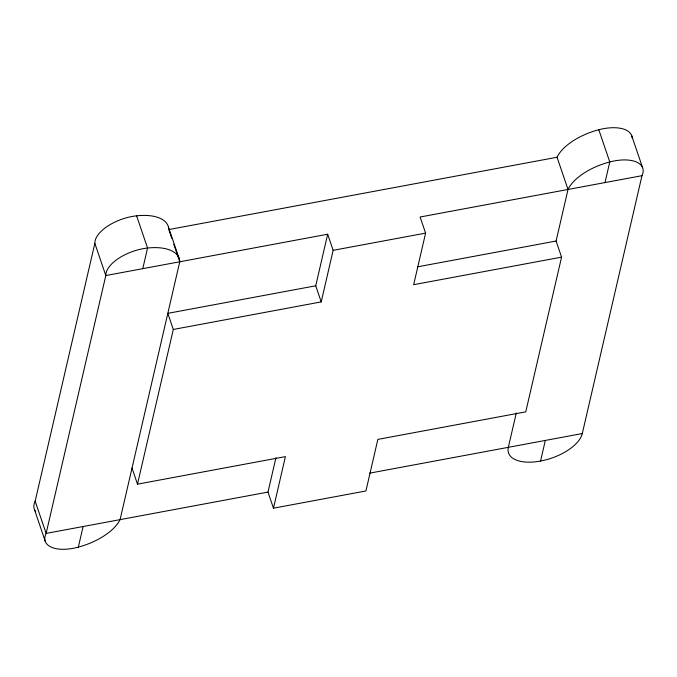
<?xml version="1.0" encoding="UTF-8"?>
<svg xmlns="http://www.w3.org/2000/svg" width="677" height="677" viewBox="0 0 677 677"><rect width="100%" height="100%" fill="white"/><g stroke="black" fill="none" stroke-linecap="round" stroke-linejoin="round"><path stroke-width="1.02" d="M35.729 511.626A33.952 16.409 -18.8 0 1 35.162 501.2L94.839 243.339A34.349 16.603 -18.8 0 1 136.593 215.819A45.799 22.138 -18.8 0 1 168.751 228.75M35.162 501.2L46.129 533.408A33.952 16.409 -18.8 0 0 78.329 547.151L83.102 526.52M142.779 268.659L147.561 248.027L136.593 215.819M173.777 244.202L179.76 261.771L120.083 519.631A46.789 22.612 -18.8 0 1 78.329 547.151M632.183 137.888A34.349 16.603 -18.8 0 0 598.807 129.739A45.799 22.138 -18.8 0 0 557.061 157.25L568.02 189.458L556.088 241.037L561.572 257.142L525.758 411.853L377.851 439.398L365.918 490.977L273.474 508.19L285.406 456.62L137.499 484.165L173.304 329.454L167.828 313.349L315.736 285.796L327.668 234.225L105.807 275.547L46.129 533.408L267.99 492.086L275.945 457.703M173.304 329.454L321.22 301.9L333.152 250.329L327.668 234.225M516.297 412.945L508.342 447.319A38.86 18.778 -18.8 0 0 540.542 461.062A38.86 18.778 -18.8 0 0 582.296 433.551L641.982 175.69L420.112 217.012L425.596 233.116L413.664 284.687L561.572 257.142M540.542 461.062L545.323 440.439M605.001 182.578L609.774 161.947L598.807 129.739M557.061 157.25L168.793 229.562L171.789 238.346M333.152 250.329L425.596 233.116M417.489 266.848L556.088 241.037M369.744 473.138L582.296 433.551M631.599 135.383L642.558 167.591M315.736 285.796L321.22 301.9M267.99 492.086L273.474 508.19M168.48 227.176L179.447 259.384M94.839 243.339L105.807 275.547A34.349 16.603 -18.8 0 1 147.561 248.027A45.799 22.138 -18.8 0 1 179.76 261.771M132.015 468.061L137.499 484.165M34.392 509.375L45.359 541.583M641.982 175.69A34.349 16.603 -18.8 0 0 609.774 161.947A45.799 22.138 -18.8 0 0 568.02 189.458"/></g></svg>
